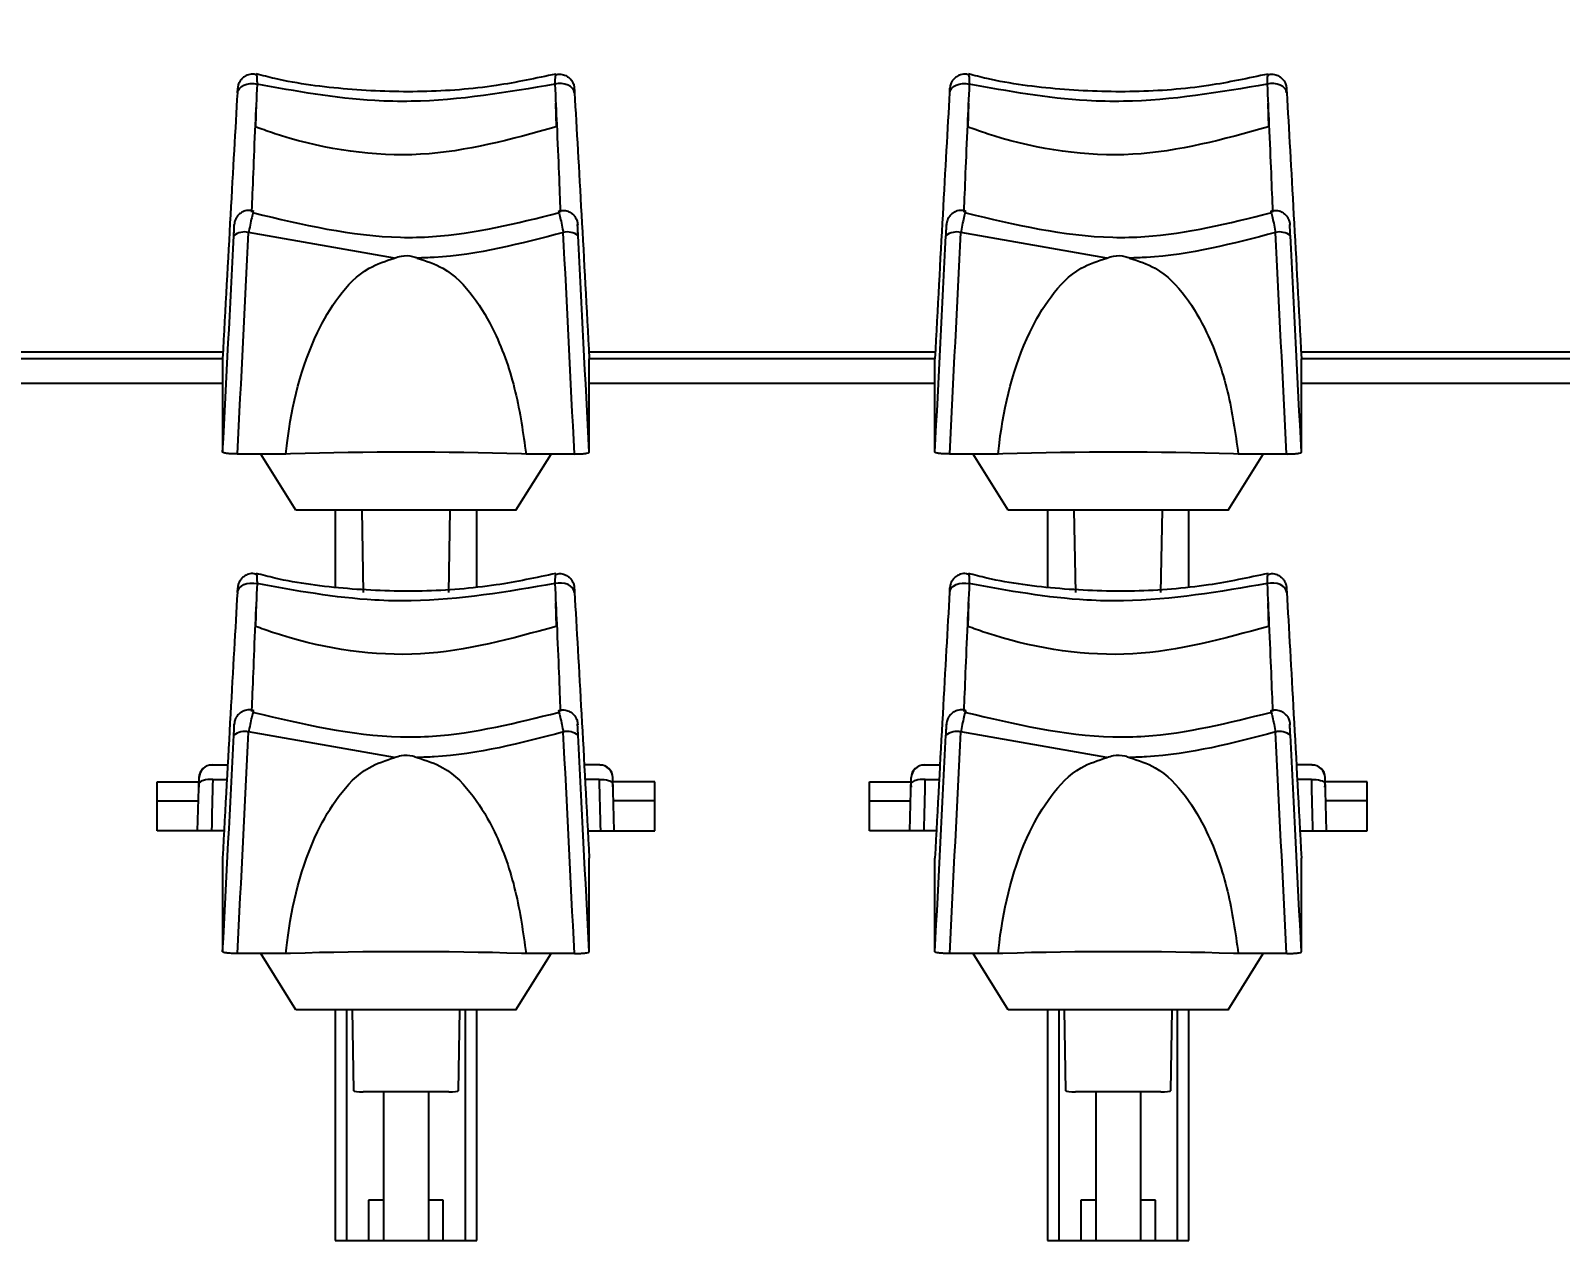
# Model space of a CAD drawing. Header units: inches. Extents: x 1.2 to 43.4, y 1.7 to 28.6.
# Drawn here: x 27.28 to 28.891, y 2.808 to 4.082 of the extents above; entities that cross this region are included whole.
import ezdxf

# ---------------------------------------------------------------- set-up
doc = ezdxf.new("R2010")
doc.units = ezdxf.units.IN
doc.header["$MEASUREMENT"] = 0
doc.layers.add('DIM', color=1, linetype='Continuous')
doc.styles.add('Arial', font='arial.ttf')
doc.dimstyles.new('ANSI & Metric .30 Stacked', dxfattribs={"dimscale": 2.666667, "dimtxt": 0.3, "dimasz": 0.375, "dimexe": 0.3, "dimexo": 0.3, "dimgap": 0.1, "dimtad": 0, "dimtih": 1, "dimtoh": 1, "dimzin": 4, "dimdsep": 46, "dimtxsty": 'Arial', "dimcen": 0.15, "dimadec": 0, "dimazin": 0, "dimtfac": 0.75, "dimtofl": 0, "dimtmove": 0, "dimatfit": 3, "dimfxl": 1, "dimtolj": 1, "dimtzin": 0, "dimarcsym": 0})

# ---------------------------------------------------------------- blocks, each defined once
blk = doc.blocks.new('*D8')
at = {"layer": 'Defpoints', "color": 0, "transparency": 16777216}
for p in [(43.3922, 5.7798), (25.0851, 3.6804), (43.3922, 3.6804)]:
    blk.add_point(p, dxfattribs=at)
at = {"layer": 'DIM', "color": 0, "lineweight": -2, "transparency": 16777216}
for p, q in [((25.0851, 3.9804), (25.0851, 6.0798)), ((43.3922, 3.9804), (43.3922, 6.0798)), ((25.4601, 5.7798), (33.3513, 5.7798)), ((43.0172, 5.7798), (35.126, 5.7798))]:
    blk.add_line(p, q, dxfattribs=at)
at = {"layer": 'DIM', "color": 0, "transparency": 16777216}
for points in [[(25.4601, 5.8423), (25.4601, 5.7173), (25.0851, 5.7798)], [(43.0172, 5.8423), (43.0172, 5.7173), (43.3922, 5.7798)]]:
    blk.add_solid(points, dxfattribs=at)
at = {"layer": 'DIM', "color": 0, "transparency": 16777216, "char_height": 0.3, "attachment_point": 5, "style": 'Arial'}
for s, insert in [('\\A1;18.31', (34.2387, 6.0331)), ('\\A1;[465mm]', (34.2387, 5.4875))]:
    blk.add_mtext(s, dxfattribs=dict(at, insert=insert))

msp = doc.modelspace()

# ---------------------------------------------------------------- linework, layer by layer
for p, q in [((27.4983, 4.0189), (27.4982, 4.0162)), ((27.853, 4.0189), (27.8532, 4.0162)), ((28.2483, 4.0189), (28.2482, 4.0162)), ((28.603, 4.0189), (28.6032, 4.0162)), ((27.518, 4.0051), (27.5173, 3.9802)), ((27.8333, 4.0051), (27.834, 3.9802)), ((28.268, 4.0051), (28.2673, 3.9802)), ((28.5833, 4.0051), (28.584, 3.9802)), ((27.6637, 3.8421), (27.51, 3.869)), ((28.4137, 3.8421), (28.26, 3.869)), ((27.483, 3.7429), (27.1183, 3.7429)), ((28.233, 3.7429), (27.8683, 3.7429)), ((28.983, 3.7429), (28.6183, 3.7429)), ((27.4827, 3.7362), (27.1187, 3.7362)), ((27.4827, 3.6377), (27.4827, 3.7362)), ((28.2327, 3.7362), (27.8687, 3.7362)), ((27.8687, 3.6377), (27.8687, 3.7362)), ((28.2327, 3.6377), (28.2327, 3.7362)), ((28.9827, 3.7362), (28.6187, 3.7362)), ((28.6187, 3.6377), (28.6187, 3.7362)), ((27.4827, 3.7102), (27.1187, 3.7102)), ((28.2327, 3.7102), (27.8687, 3.7102)), ((28.9827, 3.7102), (28.6187, 3.7102)), ((27.5492, 3.6358), (27.4983, 3.6358)), ((27.5598, 3.5767), (27.5228, 3.6358)), ((27.5541, 3.6359), (27.5492, 3.6358)), ((27.7915, 3.5767), (27.8285, 3.6358)), ((27.8021, 3.6358), (27.7972, 3.6359)), ((27.8531, 3.6358), (27.8021, 3.6358)), ((28.2992, 3.6358), (28.2483, 3.6358)), ((28.3098, 3.5767), (28.2728, 3.6358)), ((28.3041, 3.6359), (28.2992, 3.6358)), ((28.5415, 3.5767), (28.5785, 3.6358)), ((28.5521, 3.6358), (28.5472, 3.6359)), ((28.6031, 3.6358), (28.5521, 3.6358)), ((27.7915, 3.5767), (27.5598, 3.5767)), ((27.6012, 3.5767), (27.6012, 3.496)), ((27.6291, 3.5767), (27.6307, 3.4901)), ((27.7207, 3.4901), (27.7222, 3.5767)), ((27.7502, 3.4963), (27.7502, 3.5767)), ((28.5415, 3.5767), (28.3098, 3.5767)), ((28.3512, 3.5767), (28.3512, 3.496)), ((28.3791, 3.5767), (28.3807, 3.4901)), ((28.4707, 3.4901), (28.4722, 3.5767)), ((28.5002, 3.4963), (28.5002, 3.5767)), ((27.4983, 3.493), (27.4982, 3.4903)), ((27.853, 3.493), (27.8532, 3.4903)), ((28.2483, 3.493), (28.2482, 3.4903)), ((28.603, 3.493), (28.6032, 3.4903)), ((27.518, 3.4793), (27.5173, 3.4544)), ((27.8333, 3.4793), (27.834, 3.4544)), ((28.268, 3.4793), (28.2673, 3.4544)), ((28.5833, 3.4793), (28.584, 3.4544)), ((27.6637, 3.3163), (27.51, 3.3432)), ((28.4137, 3.3163), (28.26, 3.3432)), ((27.4715, 3.3086), (27.4879, 3.3086)), ((27.4715, 3.3086), (27.4715, 3.3085)), ((27.4715, 3.3085), (27.4879, 3.3085)), ((27.8798, 3.3086), (27.8634, 3.3086)), ((27.8798, 3.3085), (27.8634, 3.3085)), ((27.8798, 3.3086), (27.8798, 3.3085)), ((28.2215, 3.3086), (28.2379, 3.3086)), ((28.2215, 3.3086), (28.2215, 3.3085)), ((28.2215, 3.3085), (28.2379, 3.3085)), ((28.6298, 3.3086), (28.6134, 3.3086)), ((28.6298, 3.3085), (28.6134, 3.3085)), ((28.6298, 3.3086), (28.6298, 3.3085)), ((27.4137, 3.239), (27.4137, 3.2907)), ((27.4137, 3.2907), (27.4577, 3.2907)), ((27.4563, 3.239), (27.4578, 3.2951)), ((27.4723, 3.2932), (27.4871, 3.2932)), ((27.8791, 3.2932), (27.8642, 3.2932)), ((27.895, 3.239), (27.8935, 3.2951)), ((27.9377, 3.2907), (27.8937, 3.2907)), ((27.9377, 3.239), (27.9377, 3.2907)), ((28.1637, 3.239), (28.1637, 3.2907)), ((28.1637, 3.2907), (28.2077, 3.2907)), ((28.2063, 3.239), (28.2078, 3.2951)), ((28.2223, 3.2932), (28.2371, 3.2932)), ((28.6291, 3.2932), (28.6142, 3.2932)), ((28.645, 3.239), (28.6435, 3.2951)), ((28.6877, 3.2907), (28.6437, 3.2907)), ((28.6877, 3.239), (28.6877, 3.2907)), ((27.4137, 3.2708), (27.4571, 3.2708)), ((27.9377, 3.2708), (27.8942, 3.2708)), ((28.1637, 3.2708), (28.2071, 3.2708)), ((28.6877, 3.2708), (28.6442, 3.2708)), ((27.4842, 3.239), (27.4137, 3.239)), ((27.8671, 3.239), (27.9377, 3.239)), ((28.2342, 3.239), (28.1637, 3.239)), ((28.6171, 3.239), (28.6877, 3.239)), ((27.4827, 3.1119), (27.4827, 3.2103)), ((27.8687, 3.1119), (27.8687, 3.2103)), ((28.2327, 3.1119), (28.2327, 3.2103)), ((28.6187, 3.1119), (28.6187, 3.2103)), ((27.5492, 3.11), (27.4983, 3.11)), ((27.5598, 3.0508), (27.5228, 3.11)), ((27.5541, 3.11), (27.5492, 3.11)), ((27.7915, 3.0508), (27.8285, 3.11)), ((27.8021, 3.11), (27.7972, 3.11)), ((27.8531, 3.11), (27.8021, 3.11)), ((28.2992, 3.11), (28.2483, 3.11)), ((28.3098, 3.0508), (28.2728, 3.11)), ((28.3041, 3.11), (28.2992, 3.11)), ((28.5415, 3.0508), (28.5785, 3.11)), ((28.5521, 3.11), (28.5472, 3.11)), ((28.6031, 3.11), (28.5521, 3.11)), ((27.7915, 3.0508), (27.5598, 3.0508)), ((27.6012, 3.0508), (27.6012, 2.8079)), ((27.6132, 3.0508), (27.6132, 2.8079)), ((27.6207, 2.9655), (27.6192, 3.0508)), ((27.7322, 3.0508), (27.7307, 2.9655)), ((27.7382, 2.8079), (27.7382, 3.0508)), ((27.7502, 2.8079), (27.7502, 3.0508)), ((28.5415, 3.0508), (28.3098, 3.0508)), ((28.3512, 3.0508), (28.3512, 2.8079)), ((28.3632, 3.0508), (28.3632, 2.8079)), ((28.3707, 2.9655), (28.3692, 3.0508)), ((28.4822, 3.0508), (28.4807, 2.9655)), ((28.4882, 2.8079), (28.4882, 3.0508)), ((28.5002, 2.8079), (28.5002, 3.0508)), ((27.7207, 2.9643), (27.6307, 2.9643)), ((27.652, 2.9643), (27.652, 2.8079)), ((27.6993, 2.9643), (27.6993, 2.8079)), ((28.4707, 2.9643), (28.3807, 2.9643)), ((28.402, 2.9643), (28.402, 2.8079)), ((28.4493, 2.9643), (28.4493, 2.8079)), ((27.652, 2.8503), (27.6363, 2.8503)), ((27.6363, 2.8503), (27.6363, 2.8079)), ((27.715, 2.8503), (27.6993, 2.8503)), ((27.715, 2.8079), (27.715, 2.8503)), ((28.402, 2.8503), (28.3863, 2.8503)), ((28.3863, 2.8503), (28.3863, 2.8079)), ((28.465, 2.8503), (28.4493, 2.8503)), ((28.465, 2.8079), (28.465, 2.8503)), ((27.6012, 2.8079), (27.7502, 2.8079)), ((28.3512, 2.8079), (28.5002, 2.8079))]:
    msp.add_line(p, q)
at = {"flags": 128}
for points in [[(27.4983, 4.016), (27.4989, 4.0185), (27.5002, 4.0207), (27.5023, 4.0227), (27.505, 4.0242), (27.5082, 4.0253), (27.5117, 4.0258), (27.5153, 4.0258), (27.5188, 4.0252)], [(27.853, 4.016), (27.8525, 4.0185), (27.8511, 4.0207), (27.849, 4.0227), (27.8463, 4.0242), (27.8431, 4.0253), (27.8396, 4.0258), (27.836, 4.0258), (27.8325, 4.0252)], [(28.2483, 4.016), (28.2489, 4.0185), (28.2502, 4.0207), (28.2523, 4.0227), (28.255, 4.0242), (28.2582, 4.0253), (28.2617, 4.0258), (28.2653, 4.0258), (28.2688, 4.0252)], [(28.603, 4.016), (28.6025, 4.0185), (28.6011, 4.0207), (28.599, 4.0227), (28.5963, 4.0242), (28.5931, 4.0253), (28.5896, 4.0258), (28.586, 4.0258), (28.5825, 4.0252)], [(27.4983, 3.4902), (27.4989, 3.4926), (27.5002, 3.4948), (27.5023, 3.4968), (27.505, 3.4984), (27.5082, 3.4994), (27.5117, 3.5), (27.5153, 3.5), (27.5188, 3.4994)], [(27.853, 3.4902), (27.8525, 3.4926), (27.8511, 3.4948), (27.849, 3.4968), (27.8463, 3.4984), (27.8431, 3.4994), (27.8396, 3.5), (27.836, 3.5), (27.8325, 3.4994)], [(28.2483, 3.4902), (28.2489, 3.4926), (28.2502, 3.4948), (28.2523, 3.4968), (28.255, 3.4984), (28.2582, 3.4994), (28.2617, 3.5), (28.2653, 3.5), (28.2688, 3.4994)], [(28.603, 3.4902), (28.6025, 3.4926), (28.6011, 3.4948), (28.599, 3.4968), (28.5963, 3.4984), (28.5931, 3.4994), (28.5896, 3.5), (28.586, 3.5), (28.5825, 3.4994)], [(27.4723, 3.2932), (27.4696, 3.2932), (27.467, 3.293), (27.4647, 3.2927), (27.4626, 3.2922), (27.4609, 3.2917), (27.4596, 3.291), (27.4588, 3.2903), (27.4585, 3.2895)], [(27.8791, 3.2932), (27.8817, 3.2932), (27.8843, 3.293), (27.8867, 3.2927), (27.8888, 3.2922), (27.8905, 3.2917), (27.8917, 3.291), (27.8925, 3.2903), (27.8928, 3.2895)], [(28.2223, 3.2932), (28.2196, 3.2932), (28.217, 3.293), (28.2147, 3.2927), (28.2126, 3.2922), (28.2109, 3.2917), (28.2096, 3.291), (28.2088, 3.2903), (28.2085, 3.2895)], [(28.6291, 3.2932), (28.6317, 3.2932), (28.6343, 3.293), (28.6367, 3.2927), (28.6388, 3.2922), (28.6405, 3.2917), (28.6417, 3.291), (28.6425, 3.2903), (28.6428, 3.2895)]]:
    msp.add_lwpolyline(points, dxfattribs=at)
for centre, radius, start, end in [((27.5056, 3.8518), 0.0178, 75.8317, 129.2365), ((27.8457, 3.8518), 0.0178, 50.7635, 104.1683), ((28.2556, 3.8518), 0.0178, 75.8317, 129.2365), ((28.5957, 3.8518), 0.0178, 50.7635, 104.1683), ((27.6757, -0.3942), 4.032, 88.2726, 91.7274), ((28.4257, -0.3942), 4.032, 88.2726, 91.7274), ((27.5056, 3.3259), 0.0178, 75.8317, 129.2365), ((27.8457, 3.3259), 0.0178, 50.7635, 104.1683), ((28.2556, 3.3259), 0.0178, 75.8317, 129.2365), ((28.5957, 3.3259), 0.0178, 50.7635, 104.1683), ((27.4715, 3.2948), 0.0138, 90, 178.4839), ((27.4715, 3.2947), 0.0137, 89.7852, 178.2556), ((27.8798, 3.2948), 0.0138, 1.5161, 90), ((27.8798, 3.2947), 0.0137, 1.7444, 90.2148), ((28.2215, 3.2948), 0.0138, 90, 178.4839), ((28.2215, 3.2947), 0.0137, 89.7852, 178.2556), ((28.6298, 3.2948), 0.0138, 1.5161, 90), ((28.6298, 3.2947), 0.0137, 1.7444, 90.2148), ((27.6757, -0.9201), 4.032, 88.2726, 91.7274), ((28.4257, -0.9201), 4.032, 88.2726, 91.7274)]:
    msp.add_arc(centre, radius, start, end)
for centre, major_axis, ratio, start_param, end_param in [((27.4812, 3.6462), (0.027, 0.5183), 0.00637, 0.776352, 1.396595), ((28.2312, 3.6462), (0.027, 0.5183), 0.00637, 0.776352, 1.396595), ((27.4964, 3.6832), (0.0345, 0.6784), 0.006224, 4.642892, 4.990222), ((28.2464, 3.6832), (0.0345, 0.6784), 0.006224, 4.642892, 4.990222), ((27.4808, 3.684), (0.0345, 0.6628), 0.00637, 4.642907, 4.990237), ((28.2308, 3.684), (0.0345, 0.6628), 0.00637, 4.642907, 4.990237), ((27.4812, 3.1203), (0.027, 0.5183), 0.00637, 0.776352, 1.396595), ((28.2312, 3.1203), (0.027, 0.5183), 0.00637, 0.776352, 1.396595), ((27.4808, 3.1581), (0.0345, 0.6628), 0.00637, 4.642907, 4.990237), ((27.4964, 3.1573), (0.0345, 0.6784), 0.006224, 4.642892, 4.990222), ((28.2308, 3.1581), (0.0345, 0.6628), 0.00637, 4.642907, 4.990237), ((28.2464, 3.1573), (0.0345, 0.6784), 0.006224, 4.642892, 4.990222), ((27.8848, 3.1312), (-0.0139, 0.55), 0.003109, 1.271733, 1.373475), ((27.8599, 4.5695), (-0.0334, 1.2846), 0.003189, 3.134776, 3.267468), ((28.6348, 3.1312), (-0.0139, 0.55), 0.003109, 1.271733, 1.373475), ((28.6099, 4.5695), (-0.0334, 1.2846), 0.003189, 3.134776, 3.267468), ((27.6307, 2.9655), (0.01, 0), 0.121869, 3.141588, 4.71208), ((27.7207, 2.9655), (0.01, 0), 0.121869, 4.712698, 6.28319), ((28.3807, 2.9655), (0.01, 0), 0.121869, 3.141588, 4.71208), ((28.4707, 2.9655), (0.01, 0), 0.121869, 4.712698, 6.28319)]:
    msp.add_ellipse(centre, major_axis=major_axis, ratio=ratio, start_param=start_param, end_param=end_param)
at = {"extrusion": (0, 0, -1)}
for centre, major_axis, ratio, start_param, end_param in [((27.8701, 3.6462), (-0.027, 0.5183), 0.00637, 0.776352, 1.396595), ((28.6201, 3.6462), (-0.027, 0.5183), 0.00637, 0.776352, 1.396595), ((27.8549, 3.6832), (-0.0345, 0.6784), 0.006224, 4.642892, 4.990222), ((28.6049, 3.6832), (-0.0345, 0.6784), 0.006224, 4.642892, 4.990222), ((27.8705, 3.684), (-0.0345, 0.6628), 0.00637, 4.642907, 4.990237), ((28.6205, 3.684), (-0.0345, 0.6628), 0.00637, 4.642907, 4.990237), ((27.8701, 3.1203), (-0.027, 0.5183), 0.00637, 0.776352, 1.396595), ((28.6201, 3.1203), (-0.027, 0.5183), 0.00637, 0.776352, 1.396595), ((27.8549, 3.1573), (-0.0345, 0.6784), 0.006224, 4.642892, 4.990222), ((27.8705, 3.1581), (-0.0345, 0.6628), 0.00637, 4.642907, 4.990237), ((28.6049, 3.1573), (-0.0345, 0.6784), 0.006224, 4.642892, 4.990222), ((28.6205, 3.1581), (-0.0345, 0.6628), 0.00637, 4.642907, 4.990237), ((27.4914, 4.5695), (0.0334, 1.2846), 0.003189, 3.134776, 3.267468), ((27.4665, 3.1312), (0.0139, 0.55), 0.003109, 1.271733, 1.373475), ((28.2414, 4.5695), (0.0334, 1.2846), 0.003189, 3.134776, 3.267468), ((28.2165, 3.1312), (0.0139, 0.55), 0.003109, 1.271733, 1.373475)]:
    msp.add_ellipse(centre, major_axis=major_axis, ratio=ratio, start_param=start_param, end_param=end_param, dxfattribs=at)
for points, knots in [([(27.5176, 4.0351), (27.517, 4.0353), (27.5144, 4.0361), (27.51, 4.0354), (27.5056, 4.0334), (27.5025, 4.0308), (27.5006, 4.0281), (27.4994, 4.0257), (27.4989, 4.0238), (27.4986, 4.0225), (27.4986, 4.0219), (27.4985, 4.0215), (27.4985, 4.0208), (27.4984, 4.0203), (27.4984, 4.0193), (27.4983, 4.0189)], [0, 0, 0, 0, 0.0563984, 0.2383305, 0.3790778, 0.4956148, 0.5941125, 0.6750955, 0.7374244, 0.7732895, 0.7938266, 0.8135784, 0.8469295, 0.9473821, 1, 1, 1, 1]), ([(27.5176, 4.0349), (27.5178, 4.0349), (27.5183, 4.035), (27.5188, 4.032), (27.5188, 4.0275), (27.5188, 4.0252)], [0, 0, 0, 0, 0.156347, 0.576487, 1, 1, 1, 1]), ([(27.8335, 4.0359), (27.8127, 4.0314), (27.7669, 4.0217), (27.6927, 4.0159), (27.6143, 4.0188), (27.5553, 4.0263), (27.5244, 4.0343), (27.5179, 4.036)], [0, 0, 0, 0, 0.20298, 0.446567, 0.691251, 0.935018, 1, 1, 1, 1]), ([(27.8337, 4.0349), (27.8336, 4.0349), (27.833, 4.035), (27.8325, 4.032), (27.8325, 4.0275), (27.8325, 4.0252)], [0, 0, 0, 0, 0.156347, 0.576487, 1, 1, 1, 1]), ([(27.8338, 4.0351), (27.8343, 4.0353), (27.8369, 4.0361), (27.8413, 4.0354), (27.8458, 4.0334), (27.8488, 4.0308), (27.8507, 4.0281), (27.8519, 4.0257), (27.8525, 4.0238), (27.8527, 4.0225), (27.8528, 4.0219), (27.8528, 4.0215), (27.8529, 4.0208), (27.8529, 4.0203), (27.853, 4.0193), (27.853, 4.0189)], [0, 0, 0, 0, 0.0563984, 0.2383305, 0.3790778, 0.4956148, 0.5941125, 0.6750955, 0.7374244, 0.7732895, 0.7938266, 0.8135784, 0.8469295, 0.9473821, 1, 1, 1, 1]), ([(28.2676, 4.0351), (28.267, 4.0353), (28.2644, 4.0361), (28.26, 4.0354), (28.2556, 4.0334), (28.2525, 4.0308), (28.2506, 4.0281), (28.2494, 4.0257), (28.2489, 4.0238), (28.2486, 4.0225), (28.2486, 4.0219), (28.2485, 4.0215), (28.2485, 4.0208), (28.2484, 4.0203), (28.2484, 4.0193), (28.2483, 4.0189)], [0, 0, 0, 0, 0.0563984, 0.2383305, 0.3790778, 0.4956148, 0.5941125, 0.6750955, 0.7374244, 0.7732895, 0.7938266, 0.8135784, 0.8469295, 0.9473821, 1, 1, 1, 1]), ([(28.2676, 4.0349), (28.2678, 4.0349), (28.2683, 4.035), (28.2688, 4.032), (28.2688, 4.0275), (28.2688, 4.0252)], [0, 0, 0, 0, 0.156347, 0.576487, 1, 1, 1, 1]), ([(28.5835, 4.0359), (28.5627, 4.0314), (28.5169, 4.0217), (28.4427, 4.0159), (28.3643, 4.0188), (28.3053, 4.0263), (28.2744, 4.0343), (28.2679, 4.036)], [0, 0, 0, 0, 0.20298, 0.446567, 0.691251, 0.935018, 1, 1, 1, 1]), ([(28.5837, 4.0349), (28.5836, 4.0349), (28.583, 4.035), (28.5825, 4.032), (28.5825, 4.0275), (28.5825, 4.0252)], [0, 0, 0, 0, 0.156347, 0.576487, 1, 1, 1, 1]), ([(28.5838, 4.0351), (28.5843, 4.0353), (28.5869, 4.0361), (28.5913, 4.0354), (28.5958, 4.0334), (28.5988, 4.0308), (28.6007, 4.0281), (28.6019, 4.0257), (28.6025, 4.0238), (28.6027, 4.0225), (28.6028, 4.0219), (28.6028, 4.0215), (28.6029, 4.0208), (28.6029, 4.0203), (28.603, 4.0193), (28.603, 4.0189)], [0, 0, 0, 0, 0.0563984, 0.2383305, 0.3790778, 0.4956148, 0.5941125, 0.6750955, 0.7374244, 0.7732895, 0.7938266, 0.8135784, 0.8469295, 0.9473821, 1, 1, 1, 1]), ([(27.4983, 4.0189), (27.4983, 4.0189), (27.4983, 4.0184), (27.4982, 4.0172), (27.4982, 4.0161)], [0, 0, 0, 0, 0.035776, 1, 1, 1, 1]), ([(27.4983, 4.016), (27.4984, 4.0172), (27.4985, 4.0195), (27.4985, 4.021), (27.4985, 4.021), (27.4984, 4.0196), (27.4983, 4.0189)], [0, 0, 0, 0, 0.24721, 0.494253, 0.746477, 1, 1, 1, 1]), ([(27.5188, 4.0252), (27.5182, 4.0107), (27.5165, 3.9755), (27.5146, 3.9294), (27.5135, 3.9018), (27.5131, 3.8911), (27.5131, 3.8906)], [0, 0, 0, 0, 0.251189, 0.610682, 0.980601, 1, 1, 1, 1]), ([(27.8325, 4.0252), (27.7824, 4.0166), (27.7197, 4.0059), (27.6133, 4.008), (27.5598, 4.0178), (27.5188, 4.0252)], [0, 0, 0, 0, 0.48183, 0.603063, 1, 1, 1, 1]), ([(27.8325, 4.0252), (27.8332, 4.0107), (27.8348, 3.9755), (27.8367, 3.9294), (27.8378, 3.9018), (27.8382, 3.8911), (27.8382, 3.8906)], [0, 0, 0, 0, 0.251189, 0.610682, 0.980601, 1, 1, 1, 1]), ([(27.853, 4.016), (27.853, 4.0172), (27.8529, 4.0195), (27.8528, 4.021), (27.8528, 4.021), (27.8529, 4.0196), (27.853, 4.0189)], [0, 0, 0, 0, 0.24721, 0.494253, 0.746477, 1, 1, 1, 1]), ([(27.853, 4.0189), (27.853, 4.0189), (27.853, 4.0184), (27.8531, 4.0172), (27.8532, 4.0161)], [0, 0, 0, 0, 0.035776, 1, 1, 1, 1]), ([(28.2483, 4.0189), (28.2483, 4.0189), (28.2483, 4.0184), (28.2482, 4.0172), (28.2482, 4.0161)], [0, 0, 0, 0, 0.035776, 1, 1, 1, 1]), ([(28.2483, 4.016), (28.2484, 4.0172), (28.2485, 4.0195), (28.2485, 4.021), (28.2485, 4.021), (28.2484, 4.0196), (28.2483, 4.0189)], [0, 0, 0, 0, 0.24721, 0.494253, 0.746477, 1, 1, 1, 1]), ([(28.2688, 4.0252), (28.2682, 4.0107), (28.2665, 3.9755), (28.2646, 3.9294), (28.2635, 3.9018), (28.2631, 3.8911), (28.2631, 3.8906)], [0, 0, 0, 0, 0.251189, 0.610682, 0.980601, 1, 1, 1, 1]), ([(28.5825, 4.0252), (28.5324, 4.0166), (28.4697, 4.0059), (28.3633, 4.008), (28.3098, 4.0178), (28.2688, 4.0252)], [0, 0, 0, 0, 0.48183, 0.603063, 1, 1, 1, 1]), ([(28.5825, 4.0252), (28.5832, 4.0107), (28.5848, 3.9755), (28.5867, 3.9294), (28.5878, 3.9018), (28.5882, 3.8911), (28.5882, 3.8906)], [0, 0, 0, 0, 0.251189, 0.610682, 0.980601, 1, 1, 1, 1]), ([(28.603, 4.016), (28.603, 4.0172), (28.6029, 4.0195), (28.6028, 4.021), (28.6028, 4.021), (28.6029, 4.0196), (28.603, 4.0189)], [0, 0, 0, 0, 0.24721, 0.494253, 0.746477, 1, 1, 1, 1]), ([(28.603, 4.0189), (28.603, 4.0189), (28.603, 4.0184), (28.6031, 4.0172), (28.6032, 4.0161)], [0, 0, 0, 0, 0.035776, 1, 1, 1, 1]), ([(27.8338, 3.9802), (27.7866, 3.9671), (27.6916, 3.9409), (27.5883, 3.9569), (27.5323, 3.9747), (27.5232, 3.9781), (27.5173, 3.9802)], [0, 0, 0, 0, 0.45231, 0.909806, 0.941019, 1, 1, 1, 1]), ([(28.5838, 3.9802), (28.5366, 3.9671), (28.4416, 3.9409), (28.3383, 3.9569), (28.2823, 3.9747), (28.2732, 3.9781), (28.2673, 3.9802)], [0, 0, 0, 0, 0.45231, 0.909806, 0.941019, 1, 1, 1, 1]), ([(27.5153, 3.8913), (27.5143, 3.8917), (27.5114, 3.8927), (27.5066, 3.8921), (27.5021, 3.8901), (27.499, 3.8875), (27.497, 3.8848), (27.4958, 3.8823), (27.4953, 3.8804), (27.495, 3.8791), (27.495, 3.8784), (27.4949, 3.878), (27.4949, 3.8776), (27.4948, 3.8771), (27.4948, 3.8768)], [0, 0, 0, 0, 0.096018, 0.287781, 0.435692, 0.55788, 0.661193, 0.746266, 0.811954, 0.850921, 0.872288, 0.891647, 0.924172, 1, 1, 1, 1]), ([(27.5153, 3.8912), (27.5151, 3.8912), (27.5149, 3.8911), (27.5137, 3.8867), (27.512, 3.8795), (27.5107, 3.873), (27.5101, 3.8695), (27.51, 3.869)], [0, 0, 0, 0, 0.195774, 0.463165, 0.731943, 0.95969, 1, 1, 1, 1]), ([(27.5154, 3.8896), (27.5666, 3.8774), (27.6288, 3.8626), (27.7375, 3.865), (27.7922, 3.8787), (27.8359, 3.8896)], [0, 0, 0, 0, 0.482261, 0.585617, 1, 1, 1, 1]), ([(27.836, 3.8913), (27.837, 3.8917), (27.8399, 3.8927), (27.8447, 3.8921), (27.8493, 3.8901), (27.8523, 3.8875), (27.8543, 3.8848), (27.8555, 3.8823), (27.8561, 3.8804), (27.8563, 3.8791), (27.8564, 3.8784), (27.8564, 3.878), (27.8565, 3.8776), (27.8565, 3.8771), (27.8565, 3.8768)], [0, 0, 0, 0, 0.096018, 0.287781, 0.435692, 0.55788, 0.661193, 0.746266, 0.811954, 0.850921, 0.872288, 0.891647, 0.924172, 1, 1, 1, 1]), ([(27.8361, 3.8912), (27.8362, 3.8912), (27.8365, 3.8911), (27.8377, 3.8867), (27.8393, 3.8795), (27.8406, 3.873), (27.8413, 3.8695), (27.8414, 3.869)], [0, 0, 0, 0, 0.195774, 0.463165, 0.731943, 0.95969, 1, 1, 1, 1]), ([(28.2653, 3.8913), (28.2643, 3.8917), (28.2614, 3.8927), (28.2566, 3.8921), (28.2521, 3.8901), (28.249, 3.8875), (28.247, 3.8848), (28.2458, 3.8823), (28.2453, 3.8804), (28.245, 3.8791), (28.245, 3.8784), (28.2449, 3.878), (28.2449, 3.8776), (28.2448, 3.8771), (28.2448, 3.8768)], [0, 0, 0, 0, 0.096018, 0.287781, 0.435692, 0.55788, 0.661193, 0.746266, 0.811954, 0.850921, 0.872288, 0.891647, 0.924172, 1, 1, 1, 1]), ([(28.2653, 3.8912), (28.2651, 3.8912), (28.2649, 3.8911), (28.2637, 3.8867), (28.262, 3.8795), (28.2607, 3.873), (28.2601, 3.8695), (28.26, 3.869)], [0, 0, 0, 0, 0.195774, 0.463165, 0.731943, 0.95969, 1, 1, 1, 1]), ([(28.2654, 3.8896), (28.3166, 3.8774), (28.3788, 3.8626), (28.4875, 3.865), (28.5422, 3.8787), (28.5859, 3.8896)], [0, 0, 0, 0, 0.482261, 0.585617, 1, 1, 1, 1]), ([(28.586, 3.8913), (28.587, 3.8917), (28.5899, 3.8927), (28.5947, 3.8921), (28.5993, 3.8901), (28.6023, 3.8875), (28.6043, 3.8848), (28.6055, 3.8823), (28.6061, 3.8804), (28.6063, 3.8791), (28.6064, 3.8784), (28.6064, 3.878), (28.6065, 3.8776), (28.6065, 3.8771), (28.6065, 3.8768)], [0, 0, 0, 0, 0.096018, 0.287781, 0.435692, 0.55788, 0.661193, 0.746266, 0.811954, 0.850921, 0.872288, 0.891647, 0.924172, 1, 1, 1, 1]), ([(28.5861, 3.8912), (28.5862, 3.8912), (28.5865, 3.8911), (28.5877, 3.8867), (28.5893, 3.8795), (28.5906, 3.873), (28.5913, 3.8695), (28.5914, 3.869)], [0, 0, 0, 0, 0.195774, 0.463165, 0.731943, 0.95969, 1, 1, 1, 1]), ([(27.4944, 3.8655), (27.4945, 3.8674), (27.4946, 3.87), (27.4947, 3.8718), (27.4947, 3.8723)], [0, 0, 0, 0, 0.702943, 1, 1, 1, 1]), ([(27.4947, 3.8723), (27.4947, 3.8731), (27.4948, 3.8753), (27.4949, 3.8772), (27.4949, 3.8778), (27.4948, 3.8769), (27.4948, 3.8766)], [0, 0, 0, 0, 0.1789751, 0.4845083, 0.7793104, 1, 1, 1, 1]), ([(27.8414, 3.869), (27.7964, 3.8573), (27.7457, 3.844), (27.6936, 3.8423), (27.6876, 3.8421)], [0, 0, 0, 0, 0.886615, 1, 1, 1, 1]), ([(27.8566, 3.8723), (27.8566, 3.8731), (27.8565, 3.8753), (27.8564, 3.8772), (27.8564, 3.8778), (27.8565, 3.8769), (27.8565, 3.8766)], [0, 0, 0, 0, 0.1789751, 0.4845083, 0.7793104, 1, 1, 1, 1]), ([(27.857, 3.8655), (27.8569, 3.8674), (27.8567, 3.87), (27.8567, 3.8718), (27.8566, 3.8723)], [0, 0, 0, 0, 0.702943, 1, 1, 1, 1]), ([(28.2444, 3.8655), (28.2445, 3.8674), (28.2446, 3.87), (28.2447, 3.8718), (28.2447, 3.8723)], [0, 0, 0, 0, 0.702943, 1, 1, 1, 1]), ([(28.2447, 3.8723), (28.2447, 3.8731), (28.2448, 3.8753), (28.2449, 3.8772), (28.2449, 3.8778), (28.2448, 3.8769), (28.2448, 3.8766)], [0, 0, 0, 0, 0.1789751, 0.4845083, 0.7793104, 1, 1, 1, 1]), ([(28.5914, 3.869), (28.5464, 3.8573), (28.4957, 3.844), (28.4436, 3.8423), (28.4376, 3.8421)], [0, 0, 0, 0, 0.886615, 1, 1, 1, 1]), ([(28.6066, 3.8723), (28.6066, 3.8731), (28.6065, 3.8753), (28.6064, 3.8772), (28.6064, 3.8778), (28.6065, 3.8769), (28.6065, 3.8766)], [0, 0, 0, 0, 0.1789751, 0.4845083, 0.7793104, 1, 1, 1, 1]), ([(28.607, 3.8655), (28.6069, 3.8674), (28.6067, 3.87), (28.6067, 3.8718), (28.6066, 3.8723)], [0, 0, 0, 0, 0.702943, 1, 1, 1, 1]), ([(27.5492, 3.6358), (27.5496, 3.6397), (27.5546, 3.6835), (27.5688, 3.7426), (27.6035, 3.8022), (27.631, 3.8315), (27.6544, 3.8391), (27.6637, 3.8421)], [0, 0, 0, 0, 0.047044, 0.530551, 0.706932, 0.883366, 1, 1, 1, 1]), ([(27.6637, 3.8421), (27.666, 3.8429), (27.6721, 3.845), (27.6807, 3.8448), (27.686, 3.8428), (27.6876, 3.8421)], [0, 0, 0, 0, 0.304027, 0.787474, 1, 1, 1, 1]), ([(27.6876, 3.8421), (27.697, 3.8391), (27.7204, 3.8315), (27.7479, 3.8022), (27.7735, 3.7581), (27.7929, 3.7018), (27.799, 3.6578), (27.8021, 3.6358)], [0, 0, 0, 0, 0.116437, 0.292571, 0.468654, 0.733954, 1, 1, 1, 1]), ([(28.2992, 3.6358), (28.2996, 3.6397), (28.3046, 3.6835), (28.3188, 3.7426), (28.3535, 3.8022), (28.381, 3.8315), (28.4044, 3.8391), (28.4137, 3.8421)], [0, 0, 0, 0, 0.047044, 0.530551, 0.706932, 0.883366, 1, 1, 1, 1]), ([(28.4137, 3.8421), (28.416, 3.8429), (28.4221, 3.845), (28.4307, 3.8448), (28.436, 3.8428), (28.4376, 3.8421)], [0, 0, 0, 0, 0.304027, 0.787474, 1, 1, 1, 1]), ([(28.4376, 3.8421), (28.447, 3.8391), (28.4704, 3.8315), (28.4979, 3.8022), (28.5235, 3.7581), (28.5429, 3.7018), (28.549, 3.6578), (28.5521, 3.6358)], [0, 0, 0, 0, 0.116437, 0.292571, 0.468654, 0.733954, 1, 1, 1, 1]), ([(27.4983, 3.6358), (27.4965, 3.6359), (27.493, 3.6359), (27.4883, 3.6362), (27.4848, 3.6367), (27.4829, 3.6372), (27.4827, 3.6376), (27.4827, 3.6377)], [0, 0, 0, 0, 0.214815, 0.429665, 0.644206, 0.858597, 1, 1, 1, 1]), ([(27.8531, 3.6358), (27.8548, 3.6359), (27.8583, 3.6359), (27.863, 3.6362), (27.8665, 3.6367), (27.8684, 3.6372), (27.8686, 3.6376), (27.8687, 3.6377)], [0, 0, 0, 0, 0.214815, 0.429665, 0.644206, 0.858597, 1, 1, 1, 1]), ([(28.2483, 3.6358), (28.2465, 3.6359), (28.243, 3.6359), (28.2383, 3.6362), (28.2348, 3.6367), (28.2329, 3.6372), (28.2327, 3.6376), (28.2327, 3.6377)], [0, 0, 0, 0, 0.214815, 0.429665, 0.644206, 0.858597, 1, 1, 1, 1]), ([(28.6031, 3.6358), (28.6048, 3.6359), (28.6083, 3.6359), (28.613, 3.6362), (28.6165, 3.6367), (28.6184, 3.6372), (28.6186, 3.6376), (28.6187, 3.6377)], [0, 0, 0, 0, 0.214815, 0.429665, 0.644206, 0.858597, 1, 1, 1, 1]), ([(27.5176, 3.5092), (27.517, 3.5094), (27.5144, 3.5103), (27.51, 3.5096), (27.5056, 3.5076), (27.5025, 3.5049), (27.5006, 3.5023), (27.4994, 3.4998), (27.4989, 3.4979), (27.4986, 3.4966), (27.4986, 3.496), (27.4985, 3.4956), (27.4985, 3.495), (27.4984, 3.4944), (27.4984, 3.4934), (27.4983, 3.493)], [0, 0, 0, 0, 0.0563984, 0.2383305, 0.3790778, 0.4956148, 0.5941125, 0.6750955, 0.7374244, 0.7732895, 0.7938266, 0.8135784, 0.8469295, 0.9473821, 1, 1, 1, 1]), ([(27.5188, 3.4994), (27.5182, 3.4849), (27.5165, 3.4496), (27.5146, 3.4035), (27.5135, 3.376), (27.5131, 3.3652), (27.5131, 3.3647)], [0, 0, 0, 0, 0.251189, 0.610682, 0.980601, 1, 1, 1, 1]), ([(27.5176, 3.509), (27.5178, 3.5091), (27.5183, 3.5092), (27.5188, 3.5061), (27.5188, 3.5016), (27.5188, 3.4994)], [0, 0, 0, 0, 0.156347, 0.576487, 1, 1, 1, 1]), ([(27.8335, 3.51), (27.8127, 3.5056), (27.7669, 3.4959), (27.6927, 3.4901), (27.6143, 3.4929), (27.5553, 3.5004), (27.5244, 3.5084), (27.5179, 3.5101)], [0, 0, 0, 0, 0.20298, 0.446567, 0.691251, 0.935018, 1, 1, 1, 1]), ([(27.8325, 3.4994), (27.7824, 3.4908), (27.7197, 3.48), (27.6133, 3.4822), (27.5598, 3.4919), (27.5188, 3.4994)], [0, 0, 0, 0, 0.48183, 0.603063, 1, 1, 1, 1]), ([(27.8337, 3.509), (27.8336, 3.5091), (27.833, 3.5092), (27.8325, 3.5061), (27.8325, 3.5016), (27.8325, 3.4994)], [0, 0, 0, 0, 0.156347, 0.576487, 1, 1, 1, 1]), ([(27.8325, 3.4994), (27.8332, 3.4849), (27.8348, 3.4496), (27.8367, 3.4035), (27.8378, 3.376), (27.8382, 3.3652), (27.8382, 3.3647)], [0, 0, 0, 0, 0.251189, 0.610682, 0.980601, 1, 1, 1, 1]), ([(27.8338, 3.5092), (27.8343, 3.5094), (27.8369, 3.5103), (27.8413, 3.5096), (27.8458, 3.5076), (27.8488, 3.5049), (27.8507, 3.5023), (27.8519, 3.4998), (27.8525, 3.4979), (27.8527, 3.4966), (27.8528, 3.496), (27.8528, 3.4956), (27.8529, 3.495), (27.8529, 3.4944), (27.853, 3.4934), (27.853, 3.493)], [0, 0, 0, 0, 0.0563984, 0.2383305, 0.3790778, 0.4956148, 0.5941125, 0.6750955, 0.7374244, 0.7732895, 0.7938266, 0.8135784, 0.8469295, 0.9473821, 1, 1, 1, 1]), ([(28.2676, 3.5092), (28.267, 3.5094), (28.2644, 3.5103), (28.26, 3.5096), (28.2556, 3.5076), (28.2525, 3.5049), (28.2506, 3.5023), (28.2494, 3.4998), (28.2489, 3.4979), (28.2486, 3.4966), (28.2486, 3.496), (28.2485, 3.4956), (28.2485, 3.495), (28.2484, 3.4944), (28.2484, 3.4934), (28.2483, 3.493)], [0, 0, 0, 0, 0.0563984, 0.2383305, 0.3790778, 0.4956148, 0.5941125, 0.6750955, 0.7374244, 0.7732895, 0.7938266, 0.8135784, 0.8469295, 0.9473821, 1, 1, 1, 1]), ([(28.2688, 3.4994), (28.2682, 3.4849), (28.2665, 3.4496), (28.2646, 3.4035), (28.2635, 3.376), (28.2631, 3.3652), (28.2631, 3.3647)], [0, 0, 0, 0, 0.251189, 0.610682, 0.980601, 1, 1, 1, 1]), ([(28.2676, 3.509), (28.2678, 3.5091), (28.2683, 3.5092), (28.2688, 3.5061), (28.2688, 3.5016), (28.2688, 3.4994)], [0, 0, 0, 0, 0.156347, 0.576487, 1, 1, 1, 1]), ([(28.5835, 3.51), (28.5627, 3.5056), (28.5169, 3.4959), (28.4427, 3.4901), (28.3643, 3.4929), (28.3053, 3.5004), (28.2744, 3.5084), (28.2679, 3.5101)], [0, 0, 0, 0, 0.20298, 0.446567, 0.691251, 0.935018, 1, 1, 1, 1]), ([(28.5825, 3.4994), (28.5324, 3.4908), (28.4697, 3.48), (28.3633, 3.4822), (28.3098, 3.4919), (28.2688, 3.4994)], [0, 0, 0, 0, 0.48183, 0.603063, 1, 1, 1, 1]), ([(28.5837, 3.509), (28.5836, 3.5091), (28.583, 3.5092), (28.5825, 3.5061), (28.5825, 3.5016), (28.5825, 3.4994)], [0, 0, 0, 0, 0.156347, 0.576487, 1, 1, 1, 1]), ([(28.5825, 3.4994), (28.5832, 3.4849), (28.5848, 3.4496), (28.5867, 3.4035), (28.5878, 3.376), (28.5882, 3.3652), (28.5882, 3.3647)], [0, 0, 0, 0, 0.251189, 0.610682, 0.980601, 1, 1, 1, 1]), ([(28.5838, 3.5092), (28.5843, 3.5094), (28.5869, 3.5103), (28.5913, 3.5096), (28.5958, 3.5076), (28.5988, 3.5049), (28.6007, 3.5023), (28.6019, 3.4998), (28.6025, 3.4979), (28.6027, 3.4966), (28.6028, 3.496), (28.6028, 3.4956), (28.6029, 3.495), (28.6029, 3.4944), (28.603, 3.4934), (28.603, 3.493)], [0, 0, 0, 0, 0.0563984, 0.2383305, 0.3790778, 0.4956148, 0.5941125, 0.6750955, 0.7374244, 0.7732895, 0.7938266, 0.8135784, 0.8469295, 0.9473821, 1, 1, 1, 1]), ([(27.4983, 3.493), (27.4983, 3.493), (27.4983, 3.4925), (27.4982, 3.4914), (27.4982, 3.4902)], [0, 0, 0, 0, 0.035776, 1, 1, 1, 1]), ([(27.4983, 3.4902), (27.4984, 3.4913), (27.4985, 3.4936), (27.4985, 3.4951), (27.4985, 3.4951), (27.4984, 3.4937), (27.4983, 3.493)], [0, 0, 0, 0, 0.24721, 0.494253, 0.746477, 1, 1, 1, 1]), ([(27.853, 3.4902), (27.853, 3.4913), (27.8529, 3.4936), (27.8528, 3.4951), (27.8528, 3.4951), (27.8529, 3.4937), (27.853, 3.493)], [0, 0, 0, 0, 0.24721, 0.494253, 0.746477, 1, 1, 1, 1]), ([(27.853, 3.493), (27.853, 3.493), (27.853, 3.4925), (27.8531, 3.4914), (27.8532, 3.4902)], [0, 0, 0, 0, 0.035776, 1, 1, 1, 1]), ([(28.2483, 3.493), (28.2483, 3.493), (28.2483, 3.4925), (28.2482, 3.4914), (28.2482, 3.4902)], [0, 0, 0, 0, 0.035776, 1, 1, 1, 1]), ([(28.2483, 3.4902), (28.2484, 3.4913), (28.2485, 3.4936), (28.2485, 3.4951), (28.2485, 3.4951), (28.2484, 3.4937), (28.2483, 3.493)], [0, 0, 0, 0, 0.24721, 0.494253, 0.746477, 1, 1, 1, 1]), ([(28.603, 3.4902), (28.603, 3.4913), (28.6029, 3.4936), (28.6028, 3.4951), (28.6028, 3.4951), (28.6029, 3.4937), (28.603, 3.493)], [0, 0, 0, 0, 0.24721, 0.494253, 0.746477, 1, 1, 1, 1]), ([(28.603, 3.493), (28.603, 3.493), (28.603, 3.4925), (28.6031, 3.4914), (28.6032, 3.4902)], [0, 0, 0, 0, 0.035776, 1, 1, 1, 1]), ([(27.8338, 3.4543), (27.7866, 3.4413), (27.6916, 3.415), (27.5883, 3.431), (27.5323, 3.4489), (27.5232, 3.4522), (27.5173, 3.4544)], [0, 0, 0, 0, 0.45231, 0.909806, 0.941019, 1, 1, 1, 1]), ([(28.5838, 3.4543), (28.5366, 3.4413), (28.4416, 3.415), (28.3383, 3.431), (28.2823, 3.4489), (28.2732, 3.4522), (28.2673, 3.4544)], [0, 0, 0, 0, 0.45231, 0.909806, 0.941019, 1, 1, 1, 1]), ([(27.4947, 3.3464), (27.4947, 3.3473), (27.4948, 3.3495), (27.4949, 3.3513), (27.4949, 3.3519), (27.4948, 3.3511), (27.4948, 3.3507)], [0, 0, 0, 0, 0.1789751, 0.4845083, 0.7793104, 1, 1, 1, 1]), ([(27.5153, 3.3654), (27.5143, 3.3658), (27.5114, 3.3669), (27.5066, 3.3663), (27.5021, 3.3642), (27.499, 3.3616), (27.497, 3.3589), (27.4958, 3.3565), (27.4953, 3.3545), (27.495, 3.3532), (27.495, 3.3526), (27.4949, 3.3522), (27.4949, 3.3517), (27.4948, 3.3513), (27.4948, 3.351)], [0, 0, 0, 0, 0.096018, 0.287781, 0.435692, 0.55788, 0.661193, 0.746266, 0.811954, 0.850921, 0.872288, 0.891647, 0.924172, 1, 1, 1, 1]), ([(27.5153, 3.3654), (27.5151, 3.3653), (27.5149, 3.3653), (27.5137, 3.3608), (27.512, 3.3536), (27.5107, 3.3471), (27.5101, 3.3437), (27.51, 3.3432)], [0, 0, 0, 0, 0.195774, 0.463165, 0.731943, 0.95969, 1, 1, 1, 1]), ([(27.5154, 3.3638), (27.5666, 3.3516), (27.6288, 3.3367), (27.7375, 3.3391), (27.7922, 3.3528), (27.8359, 3.3638)], [0, 0, 0, 0, 0.482261, 0.585617, 1, 1, 1, 1]), ([(27.836, 3.3654), (27.837, 3.3658), (27.8399, 3.3669), (27.8447, 3.3663), (27.8493, 3.3642), (27.8523, 3.3616), (27.8543, 3.3589), (27.8555, 3.3565), (27.8561, 3.3545), (27.8563, 3.3532), (27.8564, 3.3526), (27.8564, 3.3522), (27.8565, 3.3517), (27.8565, 3.3513), (27.8565, 3.351)], [0, 0, 0, 0, 0.096018, 0.287781, 0.435692, 0.55788, 0.661193, 0.746266, 0.811954, 0.850921, 0.872288, 0.891647, 0.924172, 1, 1, 1, 1]), ([(27.8361, 3.3654), (27.8362, 3.3653), (27.8365, 3.3653), (27.8377, 3.3608), (27.8393, 3.3536), (27.8406, 3.3471), (27.8413, 3.3437), (27.8414, 3.3432)], [0, 0, 0, 0, 0.195774, 0.463165, 0.731943, 0.95969, 1, 1, 1, 1]), ([(27.8566, 3.3464), (27.8566, 3.3473), (27.8565, 3.3495), (27.8564, 3.3513), (27.8564, 3.3519), (27.8565, 3.3511), (27.8565, 3.3507)], [0, 0, 0, 0, 0.1789751, 0.4845083, 0.7793104, 1, 1, 1, 1]), ([(28.2447, 3.3464), (28.2447, 3.3473), (28.2448, 3.3495), (28.2449, 3.3513), (28.2449, 3.3519), (28.2448, 3.3511), (28.2448, 3.3507)], [0, 0, 0, 0, 0.1789751, 0.4845083, 0.7793104, 1, 1, 1, 1]), ([(28.2653, 3.3654), (28.2643, 3.3658), (28.2614, 3.3669), (28.2566, 3.3663), (28.2521, 3.3642), (28.249, 3.3616), (28.247, 3.3589), (28.2458, 3.3565), (28.2453, 3.3545), (28.245, 3.3532), (28.245, 3.3526), (28.2449, 3.3522), (28.2449, 3.3517), (28.2448, 3.3513), (28.2448, 3.351)], [0, 0, 0, 0, 0.096018, 0.287781, 0.435692, 0.55788, 0.661193, 0.746266, 0.811954, 0.850921, 0.872288, 0.891647, 0.924172, 1, 1, 1, 1]), ([(28.2653, 3.3654), (28.2651, 3.3653), (28.2649, 3.3653), (28.2637, 3.3608), (28.262, 3.3536), (28.2607, 3.3471), (28.2601, 3.3437), (28.26, 3.3432)], [0, 0, 0, 0, 0.195774, 0.463165, 0.731943, 0.95969, 1, 1, 1, 1]), ([(28.2654, 3.3638), (28.3166, 3.3516), (28.3788, 3.3367), (28.4875, 3.3391), (28.5422, 3.3528), (28.5859, 3.3638)], [0, 0, 0, 0, 0.482261, 0.585617, 1, 1, 1, 1]), ([(28.586, 3.3654), (28.587, 3.3658), (28.5899, 3.3669), (28.5947, 3.3663), (28.5993, 3.3642), (28.6023, 3.3616), (28.6043, 3.3589), (28.6055, 3.3565), (28.6061, 3.3545), (28.6063, 3.3532), (28.6064, 3.3526), (28.6064, 3.3522), (28.6065, 3.3517), (28.6065, 3.3513), (28.6065, 3.351)], [0, 0, 0, 0, 0.096018, 0.287781, 0.435692, 0.55788, 0.661193, 0.746266, 0.811954, 0.850921, 0.872288, 0.891647, 0.924172, 1, 1, 1, 1]), ([(28.5861, 3.3654), (28.5862, 3.3653), (28.5865, 3.3653), (28.5877, 3.3608), (28.5893, 3.3536), (28.5906, 3.3471), (28.5913, 3.3437), (28.5914, 3.3432)], [0, 0, 0, 0, 0.195774, 0.463165, 0.731943, 0.95969, 1, 1, 1, 1]), ([(28.6066, 3.3464), (28.6066, 3.3473), (28.6065, 3.3495), (28.6064, 3.3513), (28.6064, 3.3519), (28.6065, 3.3511), (28.6065, 3.3507)], [0, 0, 0, 0, 0.1789751, 0.4845083, 0.7793104, 1, 1, 1, 1]), ([(27.4944, 3.3397), (27.4945, 3.3415), (27.4946, 3.3441), (27.4947, 3.3459), (27.4947, 3.3464)], [0, 0, 0, 0, 0.702943, 1, 1, 1, 1]), ([(27.8414, 3.3432), (27.7964, 3.3314), (27.7457, 3.3181), (27.6936, 3.3165), (27.6876, 3.3163)], [0, 0, 0, 0, 0.886615, 1, 1, 1, 1]), ([(27.857, 3.3397), (27.8569, 3.3415), (27.8567, 3.3441), (27.8567, 3.3459), (27.8566, 3.3464)], [0, 0, 0, 0, 0.702943, 1, 1, 1, 1]), ([(28.2444, 3.3397), (28.2445, 3.3415), (28.2446, 3.3441), (28.2447, 3.3459), (28.2447, 3.3464)], [0, 0, 0, 0, 0.702943, 1, 1, 1, 1]), ([(28.5914, 3.3432), (28.5464, 3.3314), (28.4957, 3.3181), (28.4436, 3.3165), (28.4376, 3.3163)], [0, 0, 0, 0, 0.886615, 1, 1, 1, 1]), ([(28.607, 3.3397), (28.6069, 3.3415), (28.6067, 3.3441), (28.6067, 3.3459), (28.6066, 3.3464)], [0, 0, 0, 0, 0.702943, 1, 1, 1, 1]), ([(27.6637, 3.3163), (27.666, 3.3171), (27.6721, 3.3191), (27.6807, 3.3189), (27.686, 3.3169), (27.6876, 3.3163)], [0, 0, 0, 0, 0.304027, 0.787474, 1, 1, 1, 1]), ([(28.4137, 3.3163), (28.416, 3.3171), (28.4221, 3.3191), (28.4307, 3.3189), (28.436, 3.3169), (28.4376, 3.3163)], [0, 0, 0, 0, 0.304027, 0.787474, 1, 1, 1, 1]), ([(27.5492, 3.11), (27.5496, 3.1139), (27.5546, 3.1576), (27.5688, 3.2168), (27.6035, 3.2763), (27.631, 3.3057), (27.6544, 3.3133), (27.6637, 3.3163)], [0, 0, 0, 0, 0.047044, 0.530551, 0.706932, 0.883366, 1, 1, 1, 1]), ([(27.6876, 3.3163), (27.697, 3.3133), (27.7204, 3.3057), (27.7479, 3.2763), (27.7735, 3.2323), (27.7929, 3.1759), (27.799, 3.132), (27.8021, 3.11)], [0, 0, 0, 0, 0.116437, 0.292571, 0.468654, 0.733954, 1, 1, 1, 1]), ([(28.2992, 3.11), (28.2996, 3.1139), (28.3046, 3.1576), (28.3188, 3.2168), (28.3535, 3.2763), (28.381, 3.3057), (28.4044, 3.3133), (28.4137, 3.3163)], [0, 0, 0, 0, 0.047044, 0.530551, 0.706932, 0.883366, 1, 1, 1, 1]), ([(28.4376, 3.3163), (28.447, 3.3133), (28.4704, 3.3057), (28.4979, 3.2763), (28.5235, 3.2323), (28.5429, 3.1759), (28.549, 3.132), (28.5521, 3.11)], [0, 0, 0, 0, 0.116437, 0.292571, 0.468654, 0.733954, 1, 1, 1, 1]), ([(27.4983, 3.11), (27.4965, 3.11), (27.493, 3.11), (27.4883, 3.1104), (27.4848, 3.1108), (27.4829, 3.1114), (27.4827, 3.1117), (27.4827, 3.1119)], [0, 0, 0, 0, 0.214815, 0.429665, 0.644206, 0.858597, 1, 1, 1, 1]), ([(27.8531, 3.11), (27.8548, 3.11), (27.8583, 3.11), (27.863, 3.1104), (27.8665, 3.1108), (27.8684, 3.1114), (27.8686, 3.1117), (27.8687, 3.1119)], [0, 0, 0, 0, 0.214815, 0.429665, 0.644206, 0.858597, 1, 1, 1, 1]), ([(28.2483, 3.11), (28.2465, 3.11), (28.243, 3.11), (28.2383, 3.1104), (28.2348, 3.1108), (28.2329, 3.1114), (28.2327, 3.1117), (28.2327, 3.1119)], [0, 0, 0, 0, 0.214815, 0.429665, 0.644206, 0.858597, 1, 1, 1, 1]), ([(28.6031, 3.11), (28.6048, 3.11), (28.6083, 3.11), (28.613, 3.1104), (28.6165, 3.1108), (28.6184, 3.1114), (28.6186, 3.1117), (28.6187, 3.1119)], [0, 0, 0, 0, 0.214815, 0.429665, 0.644206, 0.858597, 1, 1, 1, 1])]:
    msp.add_open_spline(points, degree=3, knots=knots)

# ---------------------------------------------------------------- dimensions: what is measured, and where the dimension line sits
at = {"layer": 'DIM'}
dim = msp.add_linear_dim(base=(43.3922, 5.7798), p1=(25.0851, 3.6804), p2=(43.3922, 3.6804), dimstyle='ANSI & Metric .30 Stacked', override={"dimpost": '\\X'}, dxfattribs=at)
dim.commit()
dim.dimension.update_dxf_attribs({"geometry": '*D8', "text_midpoint": (34.2387, 5.7798)})

doc.saveas('drawing.dxf')
